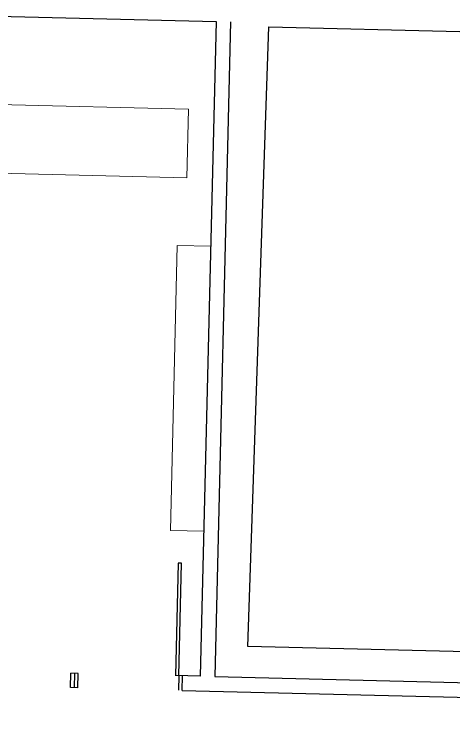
# Model space of a CAD drawing. Header units: millimetres. Extents: x 1418 to 1811, y 1796 to 1956.
# Drawn here: x 1512.38 to 1514.506, y 1824.423 to 1827.888 of the extents above; entities that cross this region are included whole.
import ezdxf

# ---------------------------------------------------------------- set-up
doc = ezdxf.new("R2010")
doc.units = ezdxf.units.MM
for name, color, linetype, lineweight in [('layout', 253, 'Continuous', 13), ('LIMAMARROMENOS', 252, 'Continuous', 30), ('LINHAGROSSA', 7, 'Continuous', 30)]:
    doc.layers.add(name, color=color, linetype=linetype, lineweight=lineweight)
doc.layers.add('VEGETAIS', color=3, linetype='Continuous')

msp = doc.modelspace()

# ---------------------------------------------------------------- linework, layer by layer
at = {"layer": 'layout'}
for p, q in [((1513.2221, 1827.4295), (1512.0916, 1827.457)), ((1513.214, 1827.0974), (1513.2221, 1827.4295)), ((1512.0835, 1827.1249), (1513.214, 1827.0974)), ((1513.1351, 1825.3919), (1513.1686, 1826.7699)), ((1513.1686, 1826.7699), (1513.3301, 1826.766)), ((1513.2965, 1825.388), (1513.1351, 1825.3919))]:
    msp.add_line(p, q, dxfattribs=at)
at = {"layer": 'LIMAMARROMENOS'}
for p, q in [((1513.3495, 1824.6854), (1520.9278, 1824.4989)), ((1513.1926, 1824.6182), (1521.116, 1824.4232))]:
    msp.add_line(p, q, dxfattribs=at)
at = {"layer": 'LINHAGROSSA'}
for p, q in [((1511.9527, 1827.8882), (1513.3566, 1827.8541)), ((1513.3566, 1827.8541), (1513.2795, 1824.6871)), ((1513.4266, 1827.8524), (1513.3495, 1824.6854)), ((1513.1728, 1825.234), (1513.1595, 1824.6891)), ((1513.1892, 1825.2336), (1513.1728, 1825.234)), ((1513.1759, 1824.6887), (1513.1892, 1825.2336)), ((1512.6519, 1824.6313), (1512.6536, 1824.7014)), ((1512.6882, 1824.7005), (1512.6536, 1824.7014)), ((1512.6713, 1824.7009), (1512.6696, 1824.6309)), ((1512.6865, 1824.6305), (1512.6882, 1824.7005)), ((1513.2795, 1824.6871), (1513.1595, 1824.69)), ((1513.1759, 1824.6887), (1513.1742, 1824.6186)), ((1513.1926, 1824.6182), (1513.1943, 1824.6882)), ((1512.6865, 1824.6305), (1512.6519, 1824.6313))]:
    msp.add_line(p, q, dxfattribs=at)
at = {"layer": 'VEGETAIS'}
msp.add_lwpolyline([(1513.6119, 1827.8278), (1521.0046, 1827.6478), (1520.9317, 1824.6499), (1513.5104, 1824.8305)], close=True, dxfattribs=at)

doc.saveas('drawing.dxf')
